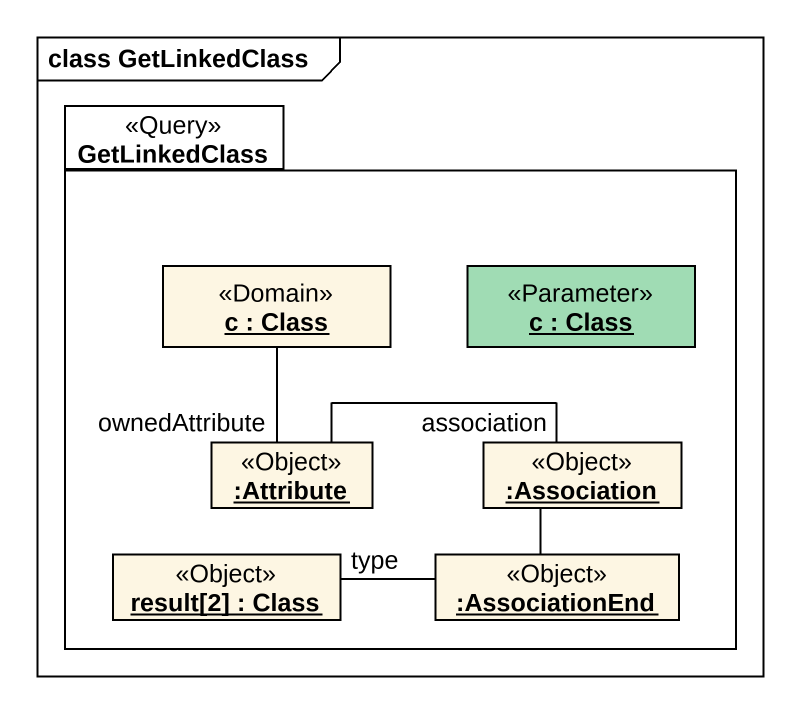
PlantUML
@startuml
mainframe class GetLinkedClass
hide circle
hide empty members
package GetLinkedClass <<Query>> {
  object "c : Class" as c <<Domain>>
  object "c : Class" as c_2 <<Parameter>> #A0DCB4
  object ":Attribute" as Attribute <<Object>>
  object ":Association" as Association <<Object>>
  object "result[2] : Class" as result_2 <<Object>>
  object ":AssociationEnd" as AssociationEnd <<Object>>
}
c -- Attribute : ownedAttribute
Attribute -right- Association : association
Association -- AssociationEnd
AssociationEnd -left- result_2 : type
@enduml
